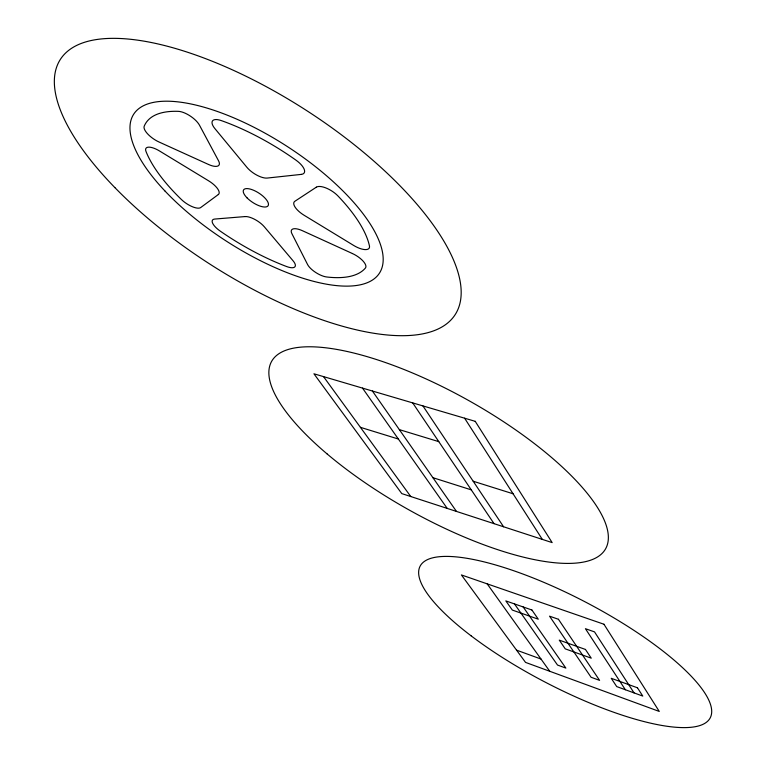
<?xml version="1.0" encoding="UTF-8"?>
<svg xmlns="http://www.w3.org/2000/svg" width="766" height="766" viewBox="0 0 766 766"><rect width="100%" height="100%" fill="white"/><g stroke="black" fill="none" stroke-linecap="round" stroke-linejoin="round"><path stroke-width="1.15" d="M399.354 429.63L438.803 441.647M360.422 427.332L398.358 439.023M473.197 481.24L513.067 493.773M432.914 477.687L471.272 489.857M516.562 650.152L541.016 659.047M323.52 376.613L410.758 496.531M487.166 583.845L549.768 671.284M362.5 388.103L447.22 508.404M514.474 603.924L557.533 665.06L565.854 668.086L523.168 606.959M372.4 391.024L456.469 511.42M412.702 402.897L494.041 523.666M422.937 405.923L503.578 526.769M625.362 689.735L585.425 628.704L594.521 631.883L634.047 692.895M464.617 418.198L542.318 539.398M218.339 194.526L200.663 207.576A14.047 5.113 33.3 0 1 181.485 199.581A131.637 50.594 32.9 0 1 145.971 151.362A14.516 5.391 34 0 1 159.472 150.95L208.62 180.824A14.401 5.391 33.4 0 1 218.339 194.526M316.348 187.172L294.843 201.295A14.803 5.822 32.4 0 0 304.054 215.227L353.739 245.484A14.717 5.812 31.6 0 0 369.442 245.915A131.637 50.594 32.9 0 0 337.921 195.924A15.205 6.147 32.3 0 0 316.348 187.172M301.306 174.389L267.19 178.066A15.09 5.965 33.2 0 1 246.882 167.285L214.882 128.583A15.483 6.205 33.9 0 1 221.25 120.578A131.637 50.594 32.9 0 1 295.963 160.151A15.425 6.272 33 0 1 301.306 174.389M245.101 216.567L214.739 219.057A13.855 5.036 32.8 0 0 220.349 231.198A131.637 50.594 32.9 0 0 286.589 266.53A13.817 5.075 32 0 0 293.081 260.813L264.337 226.813A14.133 5.266 32.6 0 0 245.101 216.567M475.217 421.329L313.936 373.789L401.777 493.601L552.152 542.596L475.217 421.329M603.953 624.242L461.41 574.94L525.533 662.399L659.267 711.432L603.953 624.242M531.92 610.014L505.828 600.898L512.339 610.071L538.268 619.187L531.92 610.014M558.443 619.282L549.548 616.17L591.084 677.268L599.587 680.361L558.443 619.282M585.435 649.444L559.276 640.137L565.251 648.859L591.247 658.166L585.435 649.444M637.465 687.791L611.239 678.303L616.726 686.595L642.77 696.074L637.465 687.791M208.534 164.479L158.955 141.969A14.88 5.64 34.3 0 1 144.19 126.266A131.637 50.594 32.9 0 1 178.363 111.348A15.33 6.013 34.3 0 1 199.495 125.222L218.53 160.774A14.889 5.735 33.7 0 1 208.534 164.479M352.417 253.536L302.465 230.729A14.334 5.467 32.1 0 0 291.903 233.668L307.597 264.557A13.96 5.209 31.7 0 0 326.728 276.986A131.637 50.594 32.9 0 0 365.382 268.071A14.372 5.544 31.4 0 0 352.417 253.536M247.073 197.896A14.592 5.601 32.9 0 0 268.1 205.738A14.592 5.601 32.9 0 0 252.378 189.776A14.592 5.601 32.9 0 0 247.073 197.896M114.881 187.603A235.066 90.733 32.9 0 0 454.487 315.649A235.066 90.733 32.9 0 0 203.766 57.957A235.066 90.733 32.9 0 0 114.881 187.603M165.121 191.165A146.335 56.272 32.9 0 0 378.117 274.984A146.335 56.272 32.9 0 0 226.468 114.862A146.335 56.272 32.9 0 0 165.121 191.165M327.226 454.037A191.481 62.295 29.3 0 0 605.236 549.423A191.481 62.295 29.3 0 0 383.364 361.82A191.481 62.295 29.3 0 0 327.226 454.037M471.042 635.78A163.694 44.83 27.6 0 0 709.412 719.178A163.694 44.83 27.6 0 0 514.896 571.149A163.694 44.83 27.6 0 0 471.042 635.78"/></g></svg>
